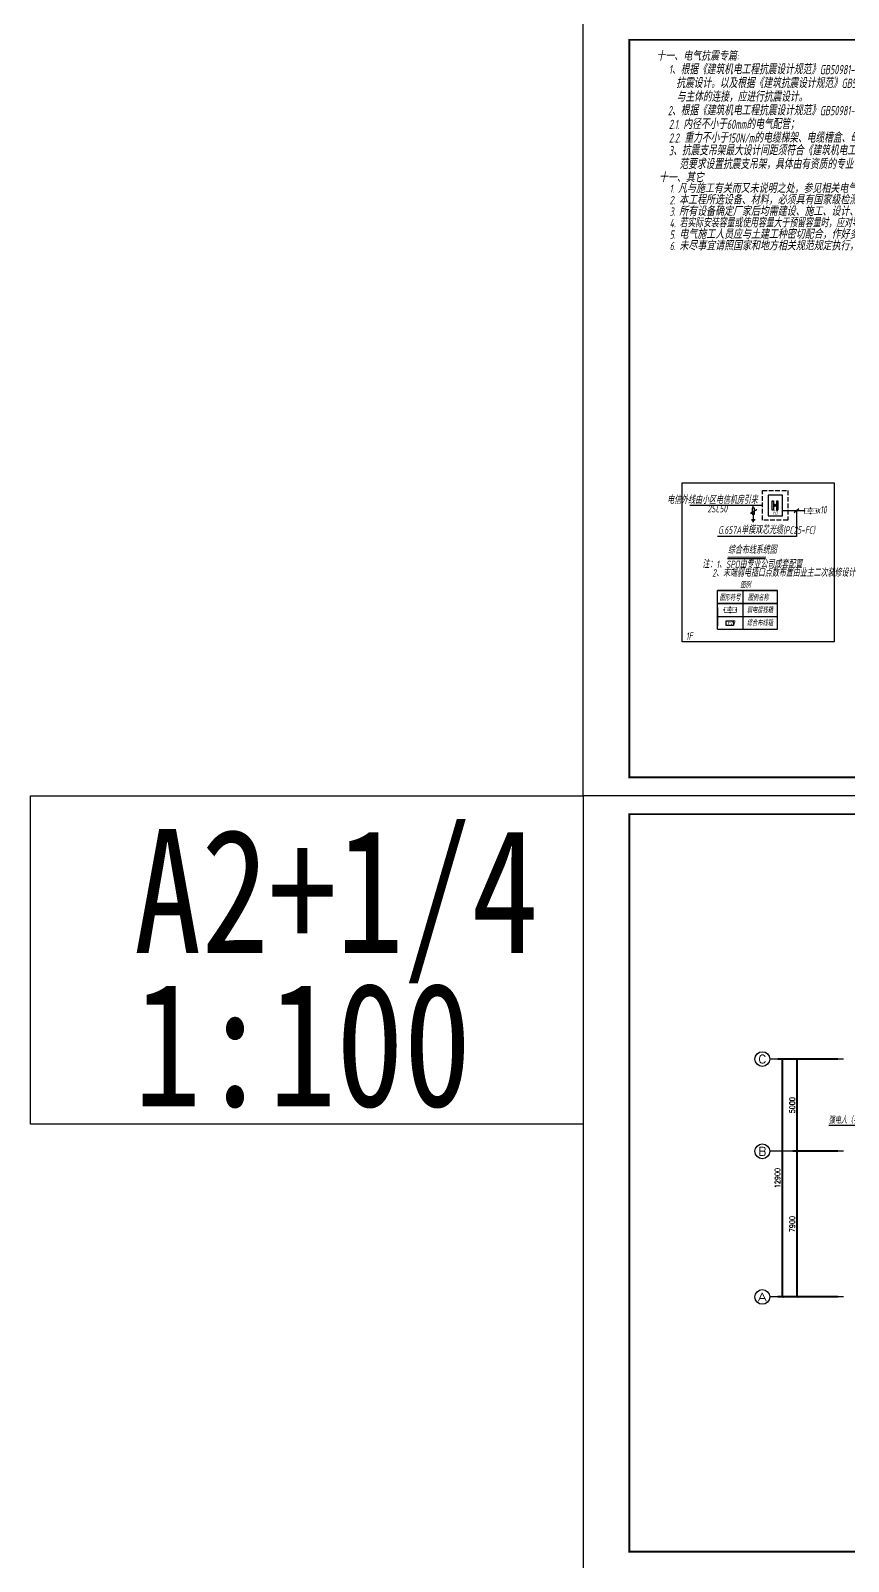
# Model space of a CAD drawing. Extents: x 679383 to 1725648, y -4158549 to 860327.
# Drawn here: x 708897 to 753290, y -2201258 to -2118231 of the extents above; entities that cross this region are included whole.
import ezdxf
from ezdxf.enums import TextEntityAlignment as Align

# ---------------------------------------------------------------- set-up
doc = ezdxf.new("R2010")
doc.units = 0
doc.header["$LTSCALE"] = 1000
doc.header["$MEASUREMENT"] = 0
doc.linetypes.add('DASH', pattern=[0.35, 0.25, -0.1])
doc.linetypes.add('HIDDEN', pattern=[0.375, 0.25, -0.125])
doc.layers.get('Defpoints').update_dxf_attribs({"color": 8})
for name, color, linetype in [('!!DIM-动力', 7, 'Continuous'), ('AXIS', 8, 'Continuous'), ('AXIS_TEXT', 8, 'Continuous'), ('C-AXIS(轴号)', 8, 'Continuous'), ('C-AXIS-T(字)', 8, 'Continuous'), ('DIM-照明', 3, 'Continuous'), ('EQUIP', 3, 'Continuous'), ('EQUIP-箱柜', 3, 'Continuous'), ('SYST', 7, 'Continuous'), ('text', 8, 'Continuous'), ('WIRE-消防', 4, 'Continuous'), ('图框', 140, 'Continuous')]:
    doc.layers.add(name, color=color, linetype=linetype)
doc.layers.add('WALL', color=8, linetype='Continuous', lineweight=40)
doc.styles.add('_TCH_AXIS', font='COMPLEX', dxfattribs={"bigfont": 'GBCBIG'})
doc.styles.add('_TCH_DIM_T3', font='SIMPLEX', dxfattribs={"width": 0.705882, "bigfont": 'GBCBIG'})
doc.styles.add('_TCH_LABEL', font='simhei.ttf')
doc.styles.add('_TEL_DIM', font='SIMPLEX', dxfattribs={"width": 0.8, "height": 3.5, "bigfont": 'HZTXT'})
doc.styles.add('AUDIT_D_091116230756-0', font='gbenor.shx', dxfattribs={"bigfont": 'gbcbig.shx'})
doc.styles.add('COMPLEX', font='COMPLEX')
doc.styles.add('FFDI-TEXT', font='gbeitc.shx', dxfattribs={"width": 0.8, "height": 4.5, "bigfont": 'hztxt.shx'})
doc.styles.add('HZTXT', font='gbeitc.shx', dxfattribs={"width": 0.8, "height": 400, "bigfont": 'hztxt.shx'})
doc.styles.add('黑体', font='simhei.ttf')
doc.dimstyles.new('_TCH_ARCH&&100', dxfattribs={"dimtxt": 297.5, "dimasz": 100, "dimexe": 250, "dimexo": 300, "dimgap": 126.25, "dimtad": 1, "dimdec": 0, "dimzin": 0, "dimdsep": 46, "dimtxsty": '_TCH_DIM_T3', "dimblk": 'ARCHTICK', "dimcen": 0.09, "dimclrt": 7, "dimazin": 2, "dimtfac": 1, "dimtdec": 0, "dimtix": 1, "dimtmove": 2, "dimatfit": 3, "dimfxl": 1, "dimtolj": 1, "dimtzin": 0, "dimarcsym": 0})

# ---------------------------------------------------------------- blocks, each defined once
blk = doc.blocks.new('_LINKPT1')
blk.add_line((0, 0), (0, 0))
blk = doc.blocks.new('M_I0')
for p, q in [((0.75, 0.6), (-0.75, 0.6)), ((-0.75, 0.6), (-0.75, 0)), ((-0.75, 0), (0.75, 0)), ((0.75, 0), (0.75, 0.6))]:
    blk.add_line(p, q)
for p in [(-0.75, 0.3), (0, 0.6), (0, 0), (0.75, 0.3)]:
    blk.add_blockref('_LINKPT1', p)
at = {"style": 'AUDIT_D_091116230756-0', "width": 0.8, "flags": 9}
blk.add_attdef('A', (0, 0), '', height=0.00003, dxfattribs=at)
blk = doc.blocks.new('A$C154754DE')
at = {"layer": 'EQUIP'}
for p, q in [((-858, 311), (-752, 311)), ((-752, 311), (-439, -280)), ((-443, -73), (-443, 74)), ((-406, -51), (-406, 49)), ((-369, -29), (-369, 20)), ((-295, 0), (295, 0)), ((-295, 0), (295, 0)), ((295, -211), (295, 212)), ((401, -147), (401, 140)), ((519, -83), (519, 59)), ((-439, -280), (-333, -280))]:
    blk.add_line(p, q, dxfattribs=at)
at = {"layer": 'SYST', "color": 3, "linetype": 'Continuous', "const_width": 33.7}
blk.add_lwpolyline([(-295, 0), (295, 1)], dxfattribs=at)
at = {"layer": 'EQUIP', "xscale": 453.2887850981206, "yscale": 453.2887850981206, "zscale": 453.2887850981206, "rotation": 180}
blk.add_blockref('M_I0', (-635, 136), dxfattribs=at)
blk = doc.blocks.new('$equip_U$00000380(Hz-PC)')
at = {"const_width": 0.06}
blk.add_lwpolyline([(-0.82, 0.7), (0.82, 0.7), (0.82, 0), (-0.82, 0)], close=True, dxfattribs=at)
for p in [(-0.82, 0.35), (0, 0.7), (0, 0), (0.82, 0.35)]:
    blk.add_point(p)
at = {"color": 7, "style": '_TCH_LABEL'}
blk.add_attdef('$TEXT$', text='', height=0.36, dxfattribs=at).set_placement((0, 0.34), align=Align.MIDDLE_CENTER)
at = {"color": 7, "style": '_TEL_DIM', "flags": 1}
blk.add_attdef('A', text='', height=0.00002, dxfattribs=at).set_placement((0, 0), align=Align.MIDDLE_CENTER)
blk = doc.blocks.new('_ArchTick')
at = {"color": 0, "linetype": 'ByBlock', "const_width": 0.4}
blk.add_lwpolyline([(-0.5, -0.5), (0.5, 0.5)], dxfattribs=at)
blk = doc.blocks.new('*D17')
at = {"layer": 'AXIS', "color": 0, "lineweight": -2, "transparency": 16777216}
for p, q in [((1805072, 1157437), (1801822, 1157437)), ((1802072, 1144537), (1802072, 1157437)), ((1805072, 1144537), (1801822, 1144537))]:
    blk.add_line(p, q, dxfattribs=at)
at = {"layer": 'Defpoints', "color": 0, "transparency": 16777216}
for p in [(1802072, 1157437), (1805372, 1157437), (1805372, 1144537)]:
    blk.add_point(p, dxfattribs=at)
at = {"layer": 'AXIS', "color": 0, "lineweight": -2, "transparency": 16777216, "xscale": 100, "yscale": 100, "zscale": 100}
for p, rotation in [((1802072, 1157437), 90), ((1802072, 1144537), 270)]:
    blk.add_blockref('_ArchTick', p, dxfattribs=dict(at, rotation=rotation))
at = {"layer": 'AXIS', "color": 7, "transparency": 16777216, "insert": (1801797, 1150987), "char_height": 297.5, "attachment_point": 5, "rotation": 90, "style": '_TCH_DIM_T3'}
blk.add_mtext('\\A1;12900', dxfattribs=at)
blk = doc.blocks.new('*D16')
at = {"layer": 'AXIS', "color": 0, "lineweight": -2, "transparency": 16777216}
for p, q in [((1805072, 1157437), (1802622, 1157437)), ((1802872, 1152437), (1802872, 1157437)), ((1805072, 1152437), (1802622, 1152437))]:
    blk.add_line(p, q, dxfattribs=at)
at = {"layer": 'Defpoints', "color": 0, "transparency": 16777216}
for p in [(1802872, 1157437), (1805372, 1157437), (1805372, 1152437)]:
    blk.add_point(p, dxfattribs=at)
at = {"layer": 'AXIS', "color": 0, "lineweight": -2, "transparency": 16777216, "xscale": 100, "yscale": 100, "zscale": 100}
for p, rotation in [((1802872, 1157437), 90), ((1802872, 1152437), 270)]:
    blk.add_blockref('_ArchTick', p, dxfattribs=dict(at, rotation=rotation))
at = {"layer": 'AXIS', "color": 7, "transparency": 16777216, "insert": (1802597, 1154937), "char_height": 297.5, "attachment_point": 5, "rotation": 90, "style": '_TCH_DIM_T3'}
blk.add_mtext('\\A1;5000', dxfattribs=at)
blk = doc.blocks.new('*D15')
at = {"layer": 'AXIS', "color": 0, "lineweight": -2, "transparency": 16777216}
for p, q in [((1805072, 1152437), (1802622, 1152437)), ((1802872, 1144537), (1802872, 1152437)), ((1805072, 1144537), (1802622, 1144537))]:
    blk.add_line(p, q, dxfattribs=at)
at = {"layer": 'Defpoints', "color": 0, "transparency": 16777216}
for p in [(1802872, 1152437), (1805372, 1152437), (1805372, 1144537)]:
    blk.add_point(p, dxfattribs=at)
at = {"layer": 'AXIS', "color": 0, "lineweight": -2, "transparency": 16777216, "xscale": 100, "yscale": 100, "zscale": 100}
for p, rotation in [((1802872, 1152437), 90), ((1802872, 1144537), 270)]:
    blk.add_blockref('_ArchTick', p, dxfattribs=dict(at, rotation=rotation))
at = {"layer": 'AXIS', "color": 7, "transparency": 16777216, "insert": (1802597, 1148487), "char_height": 297.5, "attachment_point": 5, "rotation": 90, "style": '_TCH_DIM_T3'}
blk.add_mtext('\\A1;7900', dxfattribs=at)
blk = doc.blocks.new('_AXISO')
blk.add_circle((0, 0), 0.5)
at = {"layer": 'AXIS_TEXT', "style": 'COMPLEX', "width": 1.041667}
blk.add_attdef('A', text='', height=0.56, dxfattribs=at).set_placement((-0.25, -0.28), (0.25, -0.28), align=Align.FIT)
blk = doc.blocks.new('SADFASDGHH')
at = {"layer": 'C-AXIS(轴号)', "color": 8}
for p, q in [((1805372.2, 1157436.9), (1801372.2, 1157436.9)), ((1805372.2, 1152436.9), (1801372.2, 1152436.9)), ((1805372.2, 1144536.9), (1801372.2, 1144536.9))]:
    blk.add_line(p, q, dxfattribs=at)
ref = blk.add_blockref('_AXISO', (1800972.2, 1157436.9), dxfattribs=dict(at, xscale=800, yscale=800, zscale=800))
ref.add_attrib('A', 'C', dxfattribs={"layer": 'C-AXIS-T(字)', "height": 452.5, "style": '_TCH_AXIS', "width": 1.4}).set_placement((1800746, 1157210.6), (1801198.5, 1157210.6), align=Align.FIT)
ref = blk.add_blockref('_AXISO', (1800972.2, 1152436.9), dxfattribs=dict(at, xscale=800, yscale=800, zscale=800))
ref.add_attrib('A', 'B', dxfattribs={"layer": 'C-AXIS-T(字)', "height": 452.5, "style": '_TCH_AXIS', "width": 1.235294}).set_placement((1800746, 1152210.6), (1801198.5, 1152210.6), align=Align.FIT)
ref = blk.add_blockref('_AXISO', (1800972.2, 1144536.9), dxfattribs=dict(at, xscale=800, yscale=800, zscale=800))
ref.add_attrib('A', 'A', dxfattribs={"layer": 'C-AXIS-T(字)', "height": 452.5, "style": '_TCH_AXIS', "width": 1.166667}).set_placement((1800746, 1144310.6), (1801198.5, 1144310.6), align=Align.FIT)
at = {"layer": 'AXIS', "color": 8}
for p1, p2, distance, picture, middle in [((1805372.2, 1144536.9), (1805372.2, 1157436.9), 3300, '*D17', (1801797.2, 1150986.9)), ((1805372.2, 1152436.9), (1805372.2, 1157436.9), 2500, '*D16', (1802597.2, 1154936.9)), ((1805372.2, 1144536.9), (1805372.2, 1152436.9), 2500, '*D15', (1802597.2, 1148486.9))]:
    dim = blk.add_aligned_dim(p1=p1, p2=p2, distance=distance, dimstyle='_TCH_ARCH&&100', dxfattribs=at)
    dim.commit()
    dim.dimension.update_dxf_attribs({"geometry": picture, "text_midpoint": middle})

msp = doc.modelspace()

# ---------------------------------------------------------------- linework, layer by layer
at = {"layer": '!!DIM-动力', "color": 2}
msp.add_line((752219, -2177592), (754172, -2177592), dxfattribs=at)
at = {"layer": '!!DIM-动力'}
msp.add_lwpolyline([(744268, -2142762), (752512, -2142762), (752512, -2151380), (744268, -2151380)], close=True, dxfattribs=at)
at = {"layer": 'DIM-照明', "linetype": 'HIDDEN', "ltscale": 1000}
for p, q in [((748938, -2143436), (748938, -2144552)), ((749720, -2143436), (748938, -2143436)), ((749720, -2144552), (749720, -2143436)), ((748938, -2144552), (749720, -2144552))]:
    msp.add_line(p, q, dxfattribs=at)
at = {"layer": 'DIM-照明', "color": 4}
for p, q in [((744680, -2143977), (748622, -2143977)), ((750899, -2144277, -279), (749720, -2144277))]:
    msp.add_line(p, q, dxfattribs=at)
at = {"layer": 'DIM-照明'}
for p, q in [((749398, -2143883), (749217, -2144084)), ((749217, -2143883), (749398, -2144084)), ((750600, -2144163), (750345, -2144390)), ((750473, -2144277), (750473, -2145663)), ((750473, -2145663), (746188, -2145663)), ((746731, -2146868, -279), (748793, -2146868, -279)), ((746176, -2149537), (746176, -2150518))]:
    msp.add_line(p, q, dxfattribs=at)
at = {"layer": 'DIM-照明', "linetype": 'Continuous'}
for p, q in [((746176, -2150697), (746176, -2148605)), ((749446, -2148605), (746176, -2148605)), ((749446, -2150697), (749446, -2148605)), ((749446, -2149302), (746176, -2149302))]:
    msp.add_line(p, q, dxfattribs=at)
at = {"layer": 'DIM-照明', "color": 7, "linetype": 'DASH'}
msp.add_lwpolyline([(748622, -2143178), (749994, -2143178), (749994, -2144777), (748622, -2144777)], close=True, dxfattribs=at)
at = {"layer": 'DIM-照明'}
for points in [[(749149, -2143732), (749217, -2143732), (749217, -2144235), (749149, -2144235)], [(749398, -2143732), (749467, -2143732), (749467, -2144235), (749398, -2144235)], [(746648, -2150246), (747061, -2150246), (747061, -2150498), (746648, -2150498)]]:
    msp.add_lwpolyline(points, close=True, dxfattribs=at)
at = {"layer": 'DIM-照明', "const_width": 50, "elevation": -279}
msp.add_lwpolyline([(746730, -2146792), (748818, -2146792)], dxfattribs=at)
at = {"layer": 'DIM-照明', "linetype": 'Continuous'}
for points in [[(746176, -2148605), (749446, -2148605)], [(747552, -2148605), (747552, -2150697)], [(746176, -2149302), (749446, -2149302)], [(746176, -2150000), (749446, -2150000)], [(746176, -2150697), (749446, -2150697)]]:
    msp.add_lwpolyline(points, dxfattribs=at)
at = {"layer": 'text', "color": 2}
msp.add_lwpolyline([(738895, -2177541), (708897, -2177541), (708897, -2159733), (738895, -2159733)], close=True, dxfattribs=at)
at = {"layer": 'WIRE-消防'}
msp.add_line((748125, -2144131), (748125, -2143977, -279), dxfattribs=at)
at = {"layer": '图框'}
for points in [[(738895, -2117779), (798295, -2117779), (798295, -2159733), (738895, -2159733)], [(738895, -2201733), (813195, -2201733), (813195, -2159733), (738895, -2159733)]]:
    msp.add_lwpolyline(points, close=True, dxfattribs=at)
at = {"layer": '图框', "const_width": 100}
for points in [[(741395, -2158733), (797295, -2158733), (797295, -2118733), (741395, -2118733)], [(741395, -2200733), (812195, -2200733), (812195, -2160733), (741395, -2160733)]]:
    msp.add_lwpolyline(points, close=True, dxfattribs=at)

# ---------------------------------------------------------------- block references
at = {"layer": 'EQUIP-箱柜'}
ref = msp.add_blockref('$equip_U$00000380(Hz-PC)', (751227, -2144137, -279), dxfattribs=dict(at, xscale=-400, yscale=400, zscale=400, rotation=180))
ref.add_attrib('$TEXT$', 'ADD', dxfattribs={"layer": '0', "color": 7, "height": 144, "style": '_TCH_LABEL'}).set_placement((751225, -2144274, -279), align=Align.MIDDLE_CENTER)
ref = msp.add_blockref('$equip_U$00000380(Hz-PC)', (746877, -2149504, -279), dxfattribs=dict(at, xscale=-400, yscale=400, zscale=400, rotation=180))
ref.add_attrib('$TEXT$', 'ADD', dxfattribs={"layer": '0', "color": 7, "height": 144, "style": '_TCH_LABEL'}).set_placement((746876, -2149642, -279), align=Align.MIDDLE_CENTER)
at = {"layer": 'WALL'}
msp.add_blockref('SADFASDGHH', (-1052356, -3331452), dxfattribs=at)
at = {"layer": 'WIRE-消防', "xscale": 0.4799999999813735, "yscale": 0.4799999999813735, "zscale": 0.4799999999813735, "rotation": 270}
msp.add_blockref('A$C154754DE', (748125, -2144599), dxfattribs=at)

# ---------------------------------------------------------------- texts
at = {"color": 0, "style": 'HZTXT', "width": 0.7}
for s, p in [('1、根据《建筑机电工程抗震设计规范》GB50981-2014  第1.0.4条强制性条文规定：抗震设防烈度为6度及6度以上地区的建筑机电工程设施必进行', (743545, -2120596)), ('抗震设计。以及根据《建筑抗震设计规范》GB50011-2010第3.7.1条强制性条文规定：非结构构件，包括建筑非结构构件和建筑附属机电设备自身及其', (743946, -2121338)), ('与主体的连接，应进行抗震设计。', (743969, -2122080)), ('2、根据《建筑机电工程抗震设计规范》GB50981-2014第3.1.6条文说明规定电气系统抗震设计范围如下：  ', (743491, -2122822)), ('2.1. 内径不小于60mm的电气配管；', (743547, -2123564)), ('2.2. 重力不小于150N/m的电缆梯架、电缆槽盒、母线槽。', (743547, -2124306)), ('3、抗震支吊架最大设计间距须符合《建筑机电工程抗震设计规范》GB50981-2014第8.2.3条规定。并根据8.2.5荷载要求。本项目电气桥架根据规', (743547, -2124991)), ('范要求设置抗震支吊架，具体由有资质的专业公司深化后实施。 ', (744113, -2125733))]:
    msp.add_text(s, height=500, dxfattribs=at).set_placement(p)
at = {"layer": 'DIM-照明', "color": 7, "linetype": 'Continuous', "style": 'FFDI-TEXT'}
for s, width, p in [('十一、电气抗震专篇:', 0.8, (742857, -2119850)), ('十一、其它', 0.8, (743001, -2126443)), ('2. 本工程所选设备、材料，必须具有国家级检测中心的测试合格证书；供电产品、消防产品应具有入网许可证。', 0.8, (743583, -2127651)), ('1. 凡与施工有关而又未说明之处，参见相关电气安装图集施工，或与设计院协商解决。', 0.8, (743583, -2127029)), ('3. 所有设备确定厂家后均需建设、施工、设计、监理四方进行技术交底。', 0.8, (743583, -2128273)), ('4. 若实际安装容量或使用容量大于预留容量时，应对导线截面进行核算；当超过线缆允许载流量时，应适当更换截面较大的电缆（线）或增加电缆（线）。', 0.7, (743583, -2128895)), ('5. 电气施工人员应与土建工种密切配合，作好多种予埋件、洞、孔、管的预留，作好避雷引下线，接地线的连接工作，以利安装。', 0.8, (743583, -2129517)), ('6. 未尽事宜请照国家和地方相关规范规定执行，在现场配合解决。', 0.8, (743583, -2130139))]:
    msp.add_text(s, height=450, dxfattribs=dict(at, width=width)).set_placement(p)
at = {"layer": 'DIM-照明', "color": 7, "style": 'HZTXT', "width": 0.7}
for s, p in [('电信外线由小区电信机房引来', (748367, -2143894)), ('2SC50', (746713, -2144362)), ('x10', (752112, -2144419, -279))]:
    msp.add_text(s, height=400, dxfattribs=at).set_placement(p, align=Align.RIGHT)
at = {"layer": 'DIM-照明', "style": 'HZTXT', "width": 0.7}
for s, height, p in [('FD', 220, (749192, -2144488)), ('综合布线系统图', 400, (746751, -2146602, -279)), ('图例', 300, (747421, -2148450)), ('弱电接线箱', 300, (747775, -2149818)), ('综合布线箱', 300, (747775, -2150515))]:
    msp.add_text(s, height=height, dxfattribs=at).set_placement(p)
at = {"layer": 'DIM-照明', "color": 7, "style": 'HZTXT', "width": 0.7}
for s, height, p in [('G.657A单模双芯光缆(PC25-FC)', 400, (746217, -2145521)), ('注：1、SPD由专业公司成套配置', 400, (745362, -2147380)), ('2、末端弱电插口点数布置由业主二次装修设计', 400, (745903, -2147844)), ('1F', 400, (744471, -2151274)), ('强电人（手）孔井', 350, (752218, -2177507, 0))]:
    msp.add_text(s, height=height, dxfattribs=at).set_placement(p)
at = {"layer": 'DIM-照明', "style": 'HZTXT', "width": 0.7}
for s, p in [('图形符号', (746860, -2149142)), ('图例名称', (748395, -2149142))]:
    msp.add_text(s, height=300, dxfattribs=at).set_placement(p, align=Align.CENTER)
at = {"layer": 'DIM-照明', "color": 2, "style": 'HZTXT'}
msp.add_text('FD', height=250, dxfattribs=at).set_placement((746710, -2150468))
at = {"layer": 'text', "color": 2, "style": '黑体', "width": 0.8}
for s, p in [('A2+1/4', (714500, -2168258)), ('1:100', (714500, -2176585))]:
    msp.add_text(s, height=6729.5, dxfattribs=at).set_placement(p)

doc.saveas('drawing.dxf')
